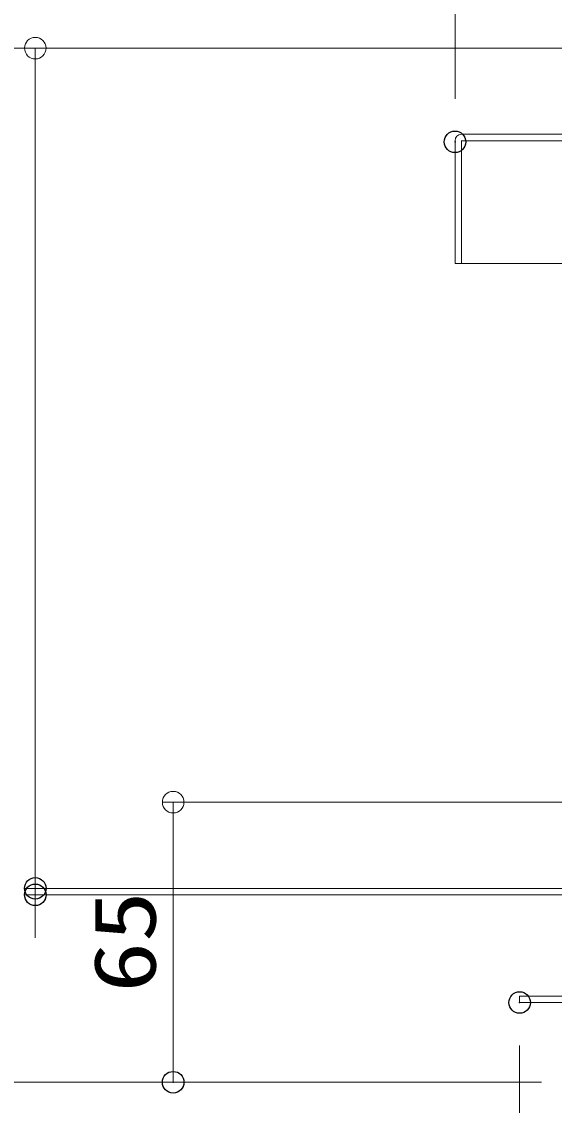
# Model space of a CAD drawing. Units: millimetres, scale not verified. Extents: x -2000 to 2000, y -1385 to 1385.
# Drawn here: x -1833.4 to -1709.8, y -1144 to -892.5 of the extents above; entities that cross this region are included whole.
import ezdxf
from ezdxf.enums import TextEntityAlignment as Align

# ---------------------------------------------------------------- set-up
doc = ezdxf.new("R2010")
doc.units = ezdxf.units.MM
doc.header["$LTSCALE"] = 10
doc.header["$PDMODE"] = 32
doc.header["$PDSIZE"] = 5
for name, color, linetype, lineweight in [('0-0_sunpou', 1, 'Continuous', 9), ('0-1_0', 7, 'Continuous', 9), ('0-9_GRE_M', 3, 'Continuous', 9), ('1-0_YEL_M', 2, 'Continuous', 9), ('1-9_SUNPO', 1, 'Continuous', 9)]:
    doc.layers.add(name, color=color, linetype=linetype, lineweight=lineweight)
doc.layers.add('0-2_DEFPOINTS', color=7, linetype='Continuous')
doc.styles.add('ＭＳ ゴシック', font='')
doc.styles.get('ＭＳ ゴシック').set_extended_font_data('MS Gothic')

# ---------------------------------------------------------------- blocks, each defined once
blk = doc.blocks.new('_ORIGIN')
at = {"layer": '0-1_0', "color": 1}
blk.add_line((0, 0), (-10, 0), dxfattribs=at)
blk.add_circle((0, 0), 5, dxfattribs=at)

msp = doc.modelspace()

# ---------------------------------------------------------------- linework, layer by layer
at = {"layer": '0-0_sunpou'}
for p, q in [((-1732.81, -910.39), (-1732.81, -751.8)), ((-1732.81, -910.39), (-1732.81, -781.8)), ((-1732.81, -910.39), (-1732.81, -811.8)), ((-1665.81, -1073.64), (-1800.72, -1073.64)), ((-1798.22, -1078.64), (-1798.22, -1133.64)), ((-1717.81, -1130.14), (-1717.81, -1294.88)), ((-1717.81, -1130.14), (-1717.81, -1264.88)), ((-1712.71, -1138.64), (-1800.72, -1138.64))]:
    msp.add_line(p, q, dxfattribs=at)
at = {"layer": '0-2_DEFPOINTS'}
for p in [(-1732.81, -920.39), (-1732.81, -920.39), (-1830.22, -1093.64), (-1830.22, -1095.14), (-1717.81, -1120.14), (-1798.22, -1138.64)]:
    msp.add_point(p, dxfattribs=at)
at = {"layer": '0-9_GRE_M'}
for p, q in [((-1717.81, -1118.64), (-1655.81, -1118.64)), ((-1717.81, -1118.64), (-1717.81, -1120.14)), ((-1717.81, -1120.14), (-1704.31, -1120.14))]:
    msp.add_line(p, q, dxfattribs=at)
at = {"layer": '1-0_YEL_M'}
for p, q in [((-1732.81, -920.14), (-1732.81, -948.64)), ((-1731.31, -918.64), (-1671.31, -918.64)), ((-1731.31, -920.11), (-1731.31, -948.64)), ((-1731.31, -920.14), (-1651.81, -920.14)), ((-1732.81, -948.64), (-1651.81, -948.64))]:
    msp.add_line(p, q, dxfattribs=at)
msp.add_arc((-1731.31, -920.14), 1.5, 90, 180, dxfattribs=at)
at = {"layer": '1-9_SUNPO'}
for p, q in [((-1679.71, -898.64), (-1864.72, -898.64)), ((-1681.31, -898.64), (-1832.72, -898.64)), ((-1830.22, -903.64), (-1830.22, -1088.64)), ((-1830.22, -1088.64), (-1830.22, -1083.64)), ((-1660.31, -1093.64), (-1832.72, -1093.64)), ((-1660.31, -1093.64), (-1832.72, -1093.64)), ((-1830.22, -1093.64), (-1830.22, -1095.14)), ((-1660.31, -1095.14), (-1832.72, -1095.14)), ((-1830.22, -1100.14), (-1830.22, -1105.14)), ((-1712.71, -1138.64), (-1864.72, -1138.64))]:
    msp.add_line(p, q, dxfattribs=at)

# ---------------------------------------------------------------- block references
at = {"layer": '0-0_sunpou', "xscale": 0.5, "yscale": 0.5}
for p, rotation in [((-1798.22, -1073.64), 90), ((-1798.22, -1138.64), 270)]:
    msp.add_blockref('_ORIGIN', p, dxfattribs=dict(at, rotation=rotation))
at = {"layer": '1-9_SUNPO', "xscale": 0.5, "yscale": 0.5}
for p, rotation in [((-1830.22, -898.64), 90), ((-1830.22, -1093.64), 270), ((-1830.22, -1093.64), 270), ((-1830.22, -1095.14), 90)]:
    msp.add_blockref('_ORIGIN', p, dxfattribs=dict(at, rotation=rotation))

# ---------------------------------------------------------------- texts
at = {"layer": '0-0_sunpou', "color": 2, "style": 'ＭＳ ゴシック', "width": 1.2}
msp.add_text('65', height=14.44, rotation=90, dxfattribs=at).set_placement((-1797.94, -1117.86), align=Align.BOTTOM_LEFT)

doc.saveas('drawing.dxf')
